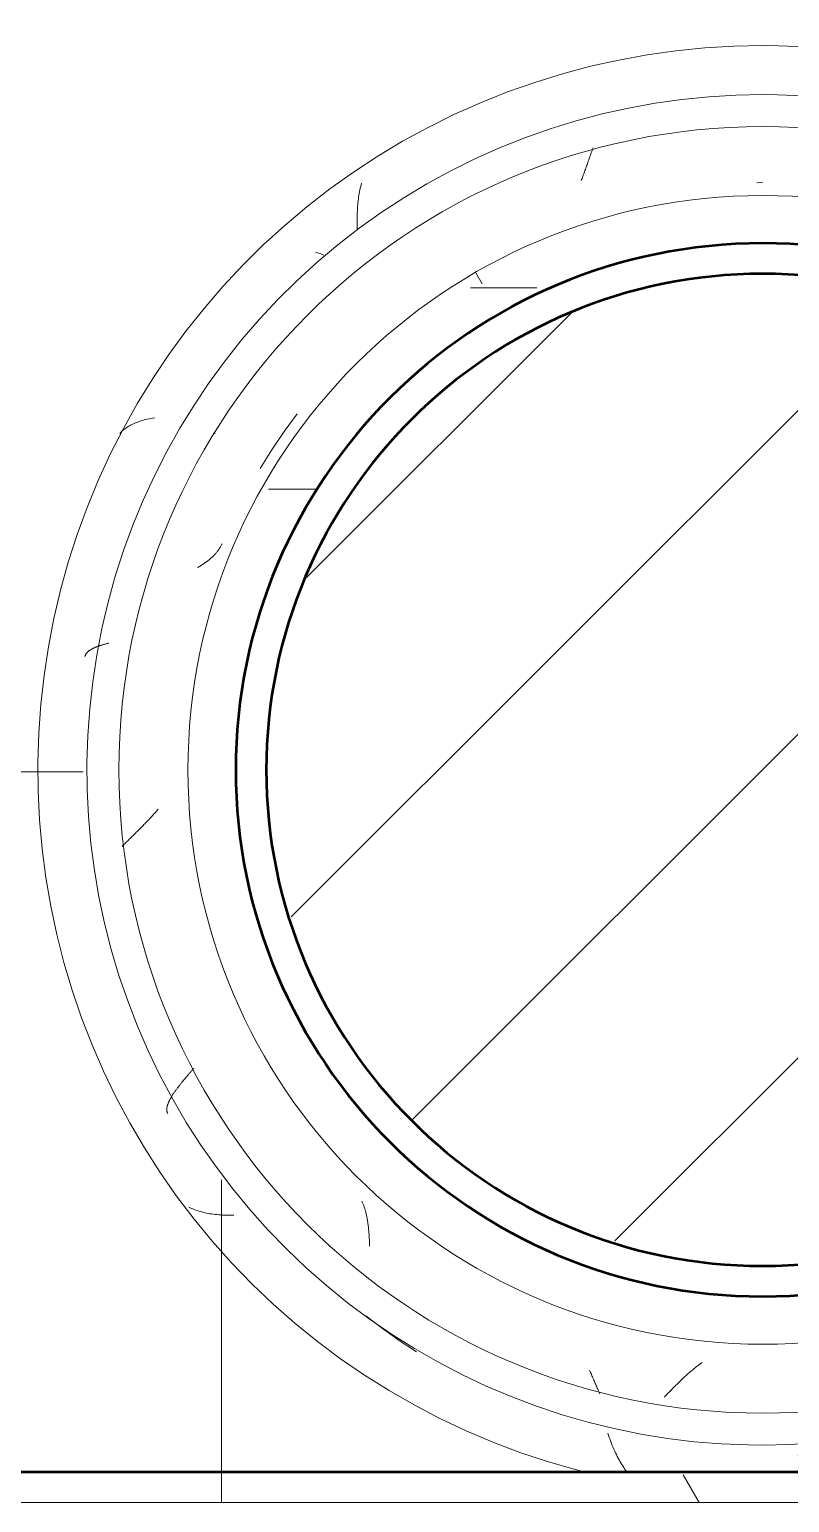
# Model space of a CAD drawing. Header units: millimetres. Extents: x -9358 to 257996, y -67499 to 9117.
# Drawn here: x 1675 to 2172, y 222 to 1187 of the extents above; entities that cross this region are included whole.
import ezdxf

# ---------------------------------------------------------------- set-up
doc = ezdxf.new("R2010")
doc.units = ezdxf.units.MM
doc.header["$LTSCALE"] = 1000
for name, color, linetype, lineweight in [('A-COL-RFC', 8, 'Continuous', 18), ('A-COL-RFC-1', 8, 'Continuous', 9), ('A-COL-RFC-2', 8, 'Continuous', 50), ('A-WAL-CLD', 8, 'Continuous', 9), ('A-WAL-CMU', 8, 'Continuous', 50), ('A-WAL-LOW-20', 8, 'Continuous', 18), ('A-WAL-PAT-1', 8, 'Continuous', 9)]:
    doc.layers.add(name, color=color, linetype=linetype, lineweight=lineweight)
pattern_1 = [(0, (0, 0), (812.8, 203.2), [33.53, -576.07, 33.53, -576.07, -3251.2]), (0, (0, 0), (812.8, 203.2), [-1219.2, 33.53, -1185.67, 33.53, -576.07, -1422.4]), (0, (0, 0), (812.8, 203.2), [-3048, 33.53, -372.87, 33.53, -982.47]), (120, (304.8, 101.6), (-582.376, 602.305), [33.53, -576.07, 33.53, -576.07, -3251.2]), (120, (304.8, 101.6), (-582.376, 602.305), [-1219.2, 33.53, -1185.67, 33.53, -576.07, -1422.4]), (120, (304.8, 101.6), (-582.376, 602.305), [-3048, 33.53, -372.87, 33.53, -982.47]), (240, (406.4, 508), (-230.424, -805.505), [33.53, -576.07, 33.53, -576.07, -3251.2]), (240, (406.4, 508), (-230.424, -805.505), [-1219.2, 33.53, -1185.67, 33.53, -576.07, -1422.4]), (240, (406.4, 508), (-230.424, -805.505), [-3048, 33.53, -372.87, 33.53, -982.47])]

# ---------------------------------------------------------------- blocks, each defined once
blk = doc.blocks.new('Concrete-Round-Column - 650-2713651-01-Ground Floor Furniture Plan')
at = {"layer": 'A-COL-RFC-1'}
h = blk.add_hatch(dxfattribs=at)
h.set_pattern_fill('FP_6', color=256, style=0, pattern_type=2)
h.set_pattern_definition([(225, (2155, 850), (106.066, -106.066), [])])
h.paths.add_polyline_path([(0, 325), (-67.52, 317.51), (-124.37, 300.26), (-180.56, 270.23), (-229.81, 229.81), (-270.23, 180.56), (-301.56, 120.09), (-318.76, 63.4), (-325, 0), (-318.76, -63.4), (-300.26, -124.37), (-270.23, -180.56), (-229.81, -229.81), (-180.56, -270.23), (-124.37, -300.26), (-63.4, -318.76), (0, -325), (63.4, -318.76), (124.37, -300.26), (180.56, -270.23), (229.81, -229.81), (270.23, -180.56), (301.15, -121.43), (319.03, -60.59), (325, 0), (318.76, 63.4), (300.26, 124.37), (270.23, 180.56), (229.81, 229.81), (180.56, 270.23), (122.68, 300.77), (63.4, 318.76), (55.37, 319.55)], flags=0)
at = {"layer": 'A-COL-RFC-2'}
for start, end in [(0, 180), (180, 0)]:
    blk.add_arc((0, 0), 325, start, end, dxfattribs=at)
blk = doc.blocks.new('Walls 13 - Walls 13-579752-01-Ground Floor Furniture Plan')
at = {"layer": 'A-WAL-PAT-1'}
h = blk.add_hatch(dxfattribs=at)
h.set_pattern_fill('FP_11', color=256, style=0, pattern_type=2)
h.set_pattern_definition([(90, (450, 700), (-900, 6e-14), [700, -700]), (90, (0, 0), (-1800, 1e-13), [700, -700]), (0, (0, 0), (0, 700), [])])
h.paths.add_polyline_path([(730, 370), (2620, 370), (2620, 1370), (730, 1370), (730, 426.45)], flags=0)
h.paths.add_polyline_path([(2119.9, 406.52), (2118.25, 406.52), (2045.76, 418.62), (1976.25, 442.48), (1911.61, 477.46), (1851.36, 525.05), (1802.62, 578.54), (1763.63, 638.2), (1734.11, 705.51), (1716.07, 776.76), (1710, 850), (1716.07, 923.24), (1735.8, 998.33), (1765.93, 1065.31), (1803.83, 1123.32), (1854.74, 1178.28), (1911.61, 1222.54), (1976.25, 1257.52), (2050.67, 1282.2), (2119.9, 1293.48), (2191.75, 1293.48), (2264.24, 1281.38), (2339.27, 1254.53), (2398.39, 1222.54), (2458.82, 1174.76), (2507.38, 1121.46), (2546.37, 1061.8), (2575.89, 994.49), (2593.93, 923.24), (2600, 850), (2593.93, 776.76), (2574.2, 701.67), (2546.37, 638.2), (2506.17, 576.68), (2456.39, 522.6), (2396.05, 476.19), (2333.75, 442.48), (2259.33, 417.8), (2190.1, 406.52), (2142.38, 406.52)], flags=0)
h.paths.add_polyline_path([(1230.1, 406.52), (1158.25, 406.52), (1085.76, 418.62), (1012.56, 444.48), (951.61, 477.46), (893.61, 522.6), (843.83, 576.68), (803.63, 638.2), (774.11, 705.51), (756.07, 776.76), (750, 850), (756.07, 923.24), (775.8, 998.33), (803.63, 1061.8), (846.67, 1126.41), (893.61, 1177.4), (956.16, 1225), (1016.25, 1257.52), (1090.67, 1282.2), (1159.9, 1293.48), (1231.75, 1293.48), (1304.24, 1281.38), (1373.75, 1257.52), (1438.39, 1222.54), (1497.59, 1176.1), (1546.17, 1123.32), (1586.37, 1061.8), (1615.89, 994.49), (1633.93, 923.24), (1640, 850), (1632.9, 772.69), (1614.2, 701.67), (1586.37, 638.2), (1546.17, 576.68), (1495.09, 521.59), (1436.05, 476.19), (1373.75, 442.48), (1299.33, 417.8), (1231.75, 406.52)], flags=0)
blk = doc.blocks.new('FP_150-01-Ground Floor Furniture Plan')
at = {"layer": 'A-WAL-PAT-1'}
for p, q in [((49836.62, 1476.16), (49836.9, 1476.95)), ((49836.9, 1476.95), (49837.18, 1477.75)), ((49837.18, 1477.75), (49837.46, 1478.54)), ((49837.46, 1478.54), (49837.74, 1479.34)), ((49837.74, 1479.34), (49838.03, 1480.14)), ((49838.03, 1480.14), (49838.31, 1480.94)), ((49838.31, 1480.94), (49838.6, 1481.74)), ((49838.6, 1481.74), (49838.88, 1482.55)), ((49833.34, 1466.93), (49833.61, 1467.67)), ((49833.61, 1467.67), (49833.88, 1468.43)), ((49833.88, 1468.43), (49834.15, 1469.18)), ((49834.15, 1469.18), (49834.43, 1469.95)), ((49834.43, 1469.95), (49834.7, 1470.71)), ((49834.7, 1470.71), (49834.97, 1471.48)), ((49834.97, 1471.48), (49835.25, 1472.25)), ((49835.25, 1472.25), (49835.52, 1473.03)), ((49835.52, 1473.03), (49835.79, 1473.81)), ((49835.79, 1473.81), (49836.07, 1474.59)), ((49836.07, 1474.59), (49836.35, 1475.37)), ((49836.35, 1475.37), (49836.62, 1476.16)), ((49831.17, 1461.12), (49831.44, 1461.82)), ((49831.44, 1461.82), (49831.71, 1462.54)), ((49831.71, 1462.54), (49831.98, 1463.26)), ((49831.98, 1463.26), (49832.25, 1463.98)), ((49832.25, 1463.98), (49832.52, 1464.71)), ((49832.52, 1464.71), (49832.79, 1465.44)), ((49832.79, 1465.44), (49833.07, 1466.18)), ((49833.07, 1466.18), (49833.34, 1466.93)), ((49950, 1459.76), (49946.1, 1459.72)), ((49645.18, 1308.17), (49636.68, 1296.61)), ((49636.68, 1296.61), (49628.62, 1284.74)), ((49628.62, 1284.74), (49621.01, 1272.57)), ((49590.85, 1215.68), (49591.2, 1216.04)), ((49591.2, 1216.04), (49591.54, 1216.42)), ((49591.54, 1216.42), (49591.87, 1216.79)), ((49591.87, 1216.79), (49592.2, 1217.17)), ((49592.2, 1217.17), (49592.51, 1217.55)), ((49592.51, 1217.55), (49592.82, 1217.93)), ((49592.82, 1217.93), (49593.11, 1218.32)), ((49593.11, 1218.32), (49593.4, 1218.71)), ((49593.4, 1218.71), (49593.68, 1219.1)), ((49593.68, 1219.1), (49593.96, 1219.5)), ((49593.96, 1219.5), (49594.22, 1219.9)), ((49594.22, 1219.9), (49594.47, 1220.3)), ((49594.47, 1220.3), (49594.72, 1220.71)), ((49594.72, 1220.71), (49594.96, 1221.12)), ((49594.96, 1221.12), (49595.19, 1221.53)), ((49595.19, 1221.53), (49595.41, 1221.94)), ((49595.41, 1221.94), (49595.62, 1222.36)), ((49595.62, 1222.36), (49595.82, 1222.79)), ((49595.82, 1222.79), (49596.02, 1223.21)), ((49580.05, 1207.54), (49580.58, 1207.86)), ((49580.58, 1207.86), (49581.12, 1208.18)), ((49581.12, 1208.18), (49581.64, 1208.49)), ((49581.64, 1208.49), (49582.16, 1208.82)), ((49582.16, 1208.82), (49582.67, 1209.14)), ((49582.67, 1209.14), (49583.17, 1209.46)), ((49583.17, 1209.46), (49583.66, 1209.79)), ((49583.66, 1209.79), (49584.15, 1210.12)), ((49584.15, 1210.12), (49584.63, 1210.45)), ((49584.63, 1210.45), (49585.1, 1210.78)), ((49585.1, 1210.78), (49585.56, 1211.12)), ((49585.56, 1211.12), (49586.02, 1211.45)), ((49586.02, 1211.45), (49586.47, 1211.79)), ((49586.47, 1211.79), (49586.91, 1212.13)), ((49586.91, 1212.13), (49587.34, 1212.47)), ((49587.34, 1212.47), (49587.76, 1212.82)), ((49587.76, 1212.82), (49588.18, 1213.17)), ((49588.18, 1213.17), (49588.58, 1213.52)), ((49588.58, 1213.52), (49588.98, 1213.87)), ((49588.98, 1213.87), (49589.37, 1214.23)), ((49589.37, 1214.23), (49589.75, 1214.59)), ((49589.75, 1214.59), (49590.13, 1214.95)), ((49590.13, 1214.95), (49590.49, 1215.31)), ((49590.49, 1215.31), (49590.85, 1215.68)), ((49547.53, 1041.85), (49548.04, 1042.39)), ((49548.04, 1042.39), (49548.55, 1042.93)), ((49548.55, 1042.93), (49549.05, 1043.46)), ((49549.05, 1043.46), (49549.55, 1044)), ((49549.55, 1044), (49550.04, 1044.53)), ((49550.04, 1044.53), (49550.53, 1045.06)), ((49550.53, 1045.06), (49551.01, 1045.59)), ((49551.01, 1045.59), (49551.48, 1046.12)), ((49551.48, 1046.12), (49551.95, 1046.64)), ((49551.95, 1046.64), (49552.42, 1047.17)), ((49552.42, 1047.17), (49552.88, 1047.69)), ((49552.88, 1047.69), (49553.33, 1048.21)), ((49553.33, 1048.21), (49553.78, 1048.73)), ((49553.78, 1048.73), (49554.22, 1049.25)), ((49538.2, 1032.4), (49538.77, 1032.97)), ((49538.77, 1032.97), (49539.35, 1033.54)), ((49539.35, 1033.54), (49539.91, 1034.11)), ((49539.91, 1034.11), (49540.48, 1034.67)), ((49540.48, 1034.67), (49541.04, 1035.24)), ((49541.04, 1035.24), (49541.61, 1035.8)), ((49541.61, 1035.8), (49542.16, 1036.36)), ((49542.16, 1036.36), (49542.72, 1036.91)), ((49542.72, 1036.91), (49543.27, 1037.47)), ((49543.27, 1037.47), (49543.81, 1038.02)), ((49543.81, 1038.02), (49544.36, 1038.58)), ((49544.36, 1038.58), (49544.9, 1039.13)), ((49544.9, 1039.13), (49545.43, 1039.67)), ((49545.43, 1039.67), (49545.96, 1040.22)), ((49545.96, 1040.22), (49546.49, 1040.76)), ((49546.49, 1040.76), (49547.01, 1041.31)), ((49547.01, 1041.31), (49547.53, 1041.85)), ((49530.56, 1024.83), (49531.16, 1025.42)), ((49531.16, 1025.42), (49531.75, 1026.02)), ((49531.75, 1026.02), (49532.34, 1026.6)), ((49532.34, 1026.6), (49532.94, 1027.19)), ((49532.94, 1027.19), (49533.53, 1027.78)), ((49533.53, 1027.78), (49534.12, 1028.36)), ((49534.12, 1028.36), (49534.71, 1028.95)), ((49534.71, 1028.95), (49535.29, 1029.53)), ((49535.29, 1029.53), (49535.88, 1030.11)), ((49535.88, 1030.11), (49536.46, 1030.68)), ((49536.46, 1030.68), (49537.04, 1031.26)), ((49537.04, 1031.26), (49537.62, 1031.83)), ((49537.62, 1031.83), (49538.2, 1032.4)), ((49687.85, 791.9), (49687.64, 792.36)), ((49688.06, 791.43), (49687.85, 791.9)), ((49688.26, 790.95), (49688.06, 791.43)), ((49688.45, 790.47), (49688.26, 790.95)), ((49688.64, 789.97), (49688.45, 790.47)), ((49688.83, 789.48), (49688.64, 789.97)), ((49689.01, 788.97), (49688.83, 789.48)), ((49689.18, 788.46), (49689.01, 788.97)), ((49689.35, 787.94), (49689.18, 788.46)), ((49689.51, 787.42), (49689.35, 787.94)), ((49689.67, 786.89), (49689.51, 787.42)), ((49689.83, 786.35), (49689.67, 786.89)), ((49689.97, 785.81), (49689.83, 786.35)), ((49690.12, 785.25), (49689.97, 785.81)), ((49690.26, 784.7), (49690.12, 785.25)), ((49690.39, 784.13), (49690.26, 784.7)), ((49690.52, 783.56), (49690.39, 784.13)), ((49690.65, 782.98), (49690.52, 783.56)), ((49690.77, 782.4), (49690.65, 782.98)), ((49690.88, 781.81), (49690.77, 782.4)), ((49690.99, 781.22), (49690.88, 781.81)), ((49691.1, 780.61), (49690.99, 781.22)), ((49691.2, 780), (49691.1, 780.61)), ((49691.3, 779.39), (49691.2, 780)), ((49691.4, 778.77), (49691.3, 779.39)), ((49691.49, 778.14), (49691.4, 778.77)), ((49691.57, 777.51), (49691.49, 778.14)), ((49691.66, 776.87), (49691.57, 777.51)), ((49691.74, 776.23), (49691.66, 776.87)), ((49691.81, 775.57), (49691.74, 776.23)), ((49691.88, 774.92), (49691.81, 775.57)), ((49691.95, 774.26), (49691.88, 774.92)), ((49692.02, 773.59), (49691.95, 774.26)), ((49692.08, 772.91), (49692.02, 773.59)), ((49692.14, 772.24), (49692.08, 772.91)), ((49692.2, 771.55), (49692.14, 772.24)), ((49692.25, 770.86), (49692.2, 771.55)), ((49692.3, 770.17), (49692.25, 770.86)), ((49692.35, 769.47), (49692.3, 770.17)), ((49692.39, 768.76), (49692.35, 769.47)), ((49692.43, 768.05), (49692.39, 768.76)), ((49692.47, 767.33), (49692.43, 768.05)), ((49692.51, 766.61), (49692.47, 767.33)), ((49692.54, 765.89), (49692.51, 766.61)), ((49692.57, 765.16), (49692.54, 765.89)), ((49692.6, 764.42), (49692.57, 765.16)), ((49692.63, 763.68), (49692.6, 764.42)), ((49692.66, 762.94), (49692.63, 763.68)), ((49908.24, 685.24), (49907.73, 684.87)), ((49908.75, 685.61), (49908.24, 685.24)), ((49909.26, 685.97), (49908.75, 685.61)), ((49909.76, 686.31), (49909.26, 685.97)), ((49910.26, 686.65), (49909.76, 686.31)), ((49836.95, 680.96), (49836.64, 681.67)), ((49837.26, 680.25), (49836.95, 680.96)), ((49837.57, 679.54), (49837.26, 680.25)), ((49837.88, 678.83), (49837.57, 679.54)), ((49838.19, 678.11), (49837.88, 678.83)), ((49838.51, 677.39), (49838.19, 678.11)), ((49838.82, 676.66), (49838.51, 677.39)), ((49839.13, 675.93), (49838.82, 676.66)), ((49839.45, 675.2), (49839.13, 675.93)), ((49897.09, 675.69), (49896.54, 675.15)), ((49897.65, 676.21), (49897.09, 675.69)), ((49898.2, 676.73), (49897.65, 676.21)), ((49898.74, 677.25), (49898.2, 676.73)), ((49899.29, 677.75), (49898.74, 677.25)), ((49899.83, 678.25), (49899.29, 677.75)), ((49900.38, 678.75), (49899.83, 678.25)), ((49900.92, 679.24), (49900.38, 678.75)), ((49901.45, 679.72), (49900.92, 679.24)), ((49901.99, 680.19), (49901.45, 679.72)), ((49902.52, 680.65), (49901.99, 680.19)), ((49903.05, 681.11), (49902.52, 680.65)), ((49903.58, 681.56), (49903.05, 681.11)), ((49904.11, 682), (49903.58, 681.56)), ((49904.63, 682.44), (49904.11, 682)), ((49905.15, 682.86), (49904.63, 682.44)), ((49905.67, 683.28), (49905.15, 682.86)), ((49906.19, 683.69), (49905.67, 683.28)), ((49906.71, 684.09), (49906.19, 683.69)), ((49907.22, 684.49), (49906.71, 684.09)), ((49907.73, 684.87), (49907.22, 684.49)), ((49839.76, 674.47), (49839.45, 675.2)), ((49840.08, 673.73), (49839.76, 674.47)), ((49840.39, 673), (49840.08, 673.73)), ((49840.71, 672.26), (49840.39, 673)), ((49841.03, 671.51), (49840.71, 672.26)), ((49841.35, 670.77), (49841.03, 671.51)), ((49841.67, 670.02), (49841.35, 670.77)), ((49841.99, 669.28), (49841.67, 670.02)), ((49842.32, 668.53), (49841.99, 669.28)), ((49842.64, 667.78), (49842.32, 668.53)), ((49842.97, 667.03), (49842.64, 667.78)), ((49843.3, 666.27), (49842.97, 667.03)), ((49887.36, 665.96), (49886.77, 665.35)), ((49887.95, 666.56), (49887.36, 665.96)), ((49888.54, 667.16), (49887.95, 666.56)), ((49889.12, 667.76), (49888.54, 667.16)), ((49889.71, 668.36), (49889.12, 667.76)), ((49890.29, 668.95), (49889.71, 668.36)), ((49890.87, 669.53), (49890.29, 668.95)), ((49891.44, 670.12), (49890.87, 669.53)), ((49892.02, 670.7), (49891.44, 670.12)), ((49892.59, 671.27), (49892.02, 670.7)), ((49893.16, 671.84), (49892.59, 671.27)), ((49893.73, 672.41), (49893.16, 671.84)), ((49894.3, 672.97), (49893.73, 672.41)), ((49894.86, 673.52), (49894.3, 672.97)), ((49895.42, 674.07), (49894.86, 673.52)), ((49895.98, 674.61), (49895.42, 674.07)), ((49896.54, 675.15), (49895.98, 674.61)), ((49886.17, 664.74), (49885.57, 664.12)), ((49886.77, 665.35), (49886.17, 664.74))]:
    blk.add_line(p, q, dxfattribs=at)
blk = doc.blocks.new('FP_151-01-Ground Floor Furniture Plan')
at = {"layer": 'A-WAL-LOW-20', "flags": 128}
blk.add_lwpolyline([(50066.36, 615), (50081.14, 618.93), (50099.28, 624.54), (50117.17, 630.87), (50134.8, 637.91), (50152.13, 645.65), (50169.14, 654.08), (50185.79, 663.18), (50202.07, 672.94), (50217.95, 683.34), (50233.4, 694.37), (50248.39, 706), (50262.91, 718.23), (50276.93, 731.03), (50290.42, 744.38), (50303.37, 758.26), (50315.75, 772.64), (50327.55, 787.51), (50338.75, 802.84), (50349.32, 818.6), (50359.25, 834.77), (50368.53, 851.33), (50377.14, 868.25), (50385.07, 885.49), (50392.3, 903.04), (50398.82, 920.87), (50404.62, 938.94), (50409.7, 957.23), (50414.04, 975.71), (50417.64, 994.34), (50420.49, 1013.11), (50422.59, 1031.97), (50423.94, 1050.91), (50424.52, 1069.88), (50424.34, 1088.86), (50423.41, 1107.81), (50421.72, 1126.72), (50419.27, 1145.54), (50416.08, 1164.25), (50412.14, 1182.82), (50407.46, 1201.21), (50402.04, 1219.4), (50395.91, 1237.37), (50389.06, 1255.07), (50381.5, 1272.48), (50373.26, 1289.58), (50364.34, 1306.33), (50354.76, 1322.72), (50344.53, 1338.71), (50333.67, 1354.27), (50322.19, 1369.39), (50310.12, 1384.04), (50297.48, 1398.19), (50284.28, 1411.83), (50270.54, 1424.93), (50256.29, 1437.47), (50241.55, 1449.43), (50226.34, 1460.78), (50210.69, 1471.53), (50194.63, 1481.63), (50178.17, 1491.09), (50161.35, 1499.88), (50144.19, 1508), (50126.72, 1515.41), (50108.97, 1522.13), (50090.96, 1528.13), (50072.73, 1533.4), (50054.3, 1537.94), (50035.7, 1541.74), (50016.97, 1544.8), (49998.13, 1547.1), (49979.21, 1548.65), (49960.25, 1549.44), (49950, 1549.55)], dxfattribs=at)
at = {"layer": 'A-WAL-PAT-1'}
for p, q in [((50163.79, 1499.95), (50164.49, 1499.54)), ((50164.49, 1499.54), (50165.18, 1499.09)), ((50165.18, 1499.09), (50165.86, 1498.62)), ((50165.86, 1498.62), (50166.51, 1498.12)), ((50166.51, 1498.12), (50167.15, 1497.58)), ((50167.15, 1497.58), (50167.78, 1497.01)), ((50167.78, 1497.01), (50168.39, 1496.42)), ((50168.39, 1496.42), (50168.98, 1495.79)), ((50168.98, 1495.79), (50169.55, 1495.13)), ((50169.55, 1495.13), (50170.11, 1494.45)), ((50170.11, 1494.45), (50170.65, 1493.73)), ((50170.65, 1493.73), (50171.17, 1492.98)), ((50171.17, 1492.98), (50171.67, 1492.21)), ((50171.67, 1492.21), (50172.16, 1491.4)), ((50172.16, 1491.4), (50172.63, 1490.57)), ((50172.63, 1490.57), (50173.09, 1489.71)), ((50173.09, 1489.71), (50173.53, 1488.82)), ((50173.53, 1488.82), (50173.94, 1487.91)), ((50173.94, 1487.91), (50174.35, 1486.96)), ((50174.35, 1486.96), (50174.73, 1485.99)), ((50174.73, 1485.99), (50175.1, 1484.99)), ((50175.1, 1484.99), (50175.45, 1483.97)), ((50175.45, 1483.97), (50175.78, 1482.92)), ((50236.45, 1452.86), (50224.82, 1461.54)), ((50247.8, 1443.83), (50236.45, 1452.86)), ((50258.87, 1434.45), (50247.8, 1443.83)), ((50329.51, 1301.32), (50330.9, 1301.23)), ((50330.9, 1301.23), (50332.28, 1301.12)), ((50332.28, 1301.12), (50333.65, 1301.01)), ((50333.65, 1301.01), (50335, 1300.88)), ((50335, 1300.88), (50336.34, 1300.74)), ((50336.34, 1300.74), (50337.67, 1300.59)), ((50337.67, 1300.59), (50338.99, 1300.43)), ((50338.99, 1300.43), (50340.29, 1300.25)), ((50340.29, 1300.25), (50341.58, 1300.07)), ((50341.58, 1300.07), (50342.85, 1299.87)), ((50390.15, 1243.6), (50384.97, 1257.07)), ((50394.92, 1230), (50390.15, 1243.6)), ((50399.26, 1216.25), (50394.92, 1230)), ((50398.11, 1158.83), (50399.18, 1158.19)), ((50399.18, 1158.19), (50400.24, 1157.54)), ((50400.24, 1157.54), (50401.28, 1156.88)), ((50401.28, 1156.88), (50402.29, 1156.22)), ((50402.29, 1156.22), (50403.29, 1155.55)), ((50403.29, 1155.55), (50404.26, 1154.88)), ((50404.26, 1154.88), (50405.21, 1154.19)), ((50405.21, 1154.19), (50406.14, 1153.5)), ((50406.14, 1153.5), (50407.05, 1152.8)), ((50407.05, 1152.8), (50407.93, 1152.1)), ((50407.93, 1152.1), (50408.8, 1151.39)), ((50408.8, 1151.39), (50409.63, 1150.67)), ((50409.63, 1150.67), (50410.45, 1149.95)), ((50410.45, 1149.95), (50411.24, 1149.22)), ((50411.24, 1149.22), (50412, 1148.48)), ((50412, 1148.48), (50412.75, 1147.74)), ((50412.75, 1147.74), (50413.46, 1146.99)), ((50413.46, 1146.99), (50414.15, 1146.24)), ((50414.15, 1146.24), (50414.82, 1145.48)), ((50414.82, 1145.48), (50415.46, 1144.71)), ((50415.46, 1144.71), (50416.08, 1143.94)), ((50416.08, 1143.94), (50416.67, 1143.17)), ((50416.67, 1143.17), (50417.23, 1142.38)), ((50417.23, 1142.38), (50417.77, 1141.59)), ((50417.77, 1141.59), (50418.28, 1140.8)), ((50418.28, 1140.8), (50418.77, 1140)), ((50418.77, 1140), (50419.23, 1139.2)), ((50348.06, 883.04), (50348.75, 881.82)), ((50348.75, 881.82), (50349.43, 880.61)), ((50349.43, 880.61), (50350.09, 879.4)), ((50350.09, 879.4), (50350.73, 878.19)), ((50350.73, 878.19), (50351.36, 876.99)), ((50351.36, 876.99), (50351.97, 875.79)), ((50351.97, 875.79), (50352.56, 874.59)), ((50352.56, 874.59), (50353.13, 873.4)), ((50353.13, 873.4), (50353.69, 872.22)), ((50353.69, 872.22), (50354.23, 871.04)), ((50354.23, 871.04), (50354.74, 869.87)), ((50354.74, 869.87), (50355.24, 868.7)), ((50355.24, 868.7), (50355.72, 867.53)), ((50364.46, 865.16), (50370.96, 877.81)), ((50355.72, 867.53), (50356.18, 866.38)), ((50356.18, 866.38), (50356.62, 865.23)), ((50356.62, 865.23), (50357.04, 864.08)), ((50357.04, 864.08), (50357.44, 862.95)), ((50357.44, 862.95), (50357.82, 861.82)), ((50357.58, 852.72), (50364.46, 865.16)), ((50357.82, 861.82), (50358.18, 860.7)), ((50350.32, 840.51), (50357.58, 852.72)), ((50266.63, 734.28), (50266.49, 733.18)), ((50266.75, 735.39), (50266.63, 734.28)), ((50266.85, 736.51), (50266.75, 735.39)), ((50264.43, 724.1), (50264.1, 723.18)), ((50264.73, 725.04), (50264.43, 724.1)), ((50265.02, 726), (50264.73, 725.04)), ((50265.28, 726.97), (50265.02, 726)), ((50265.53, 727.96), (50265.28, 726.97)), ((50265.76, 728.97), (50265.53, 727.96)), ((50265.97, 730), (50265.76, 728.97)), ((50266.16, 731.05), (50265.97, 730)), ((50266.34, 732.11), (50266.16, 731.05)), ((50266.49, 733.18), (50266.34, 732.11)), ((50259.3, 714.33), (50258.75, 713.65)), ((50259.83, 715.04), (50259.3, 714.33)), ((50260.34, 715.76), (50259.83, 715.04)), ((50260.83, 716.51), (50260.34, 715.76)), ((50261.31, 717.27), (50260.83, 716.51)), ((50261.76, 718.06), (50261.31, 717.27)), ((50262.2, 718.86), (50261.76, 718.06)), ((50262.62, 719.69), (50262.2, 718.86)), ((50263.02, 720.53), (50262.62, 719.69)), ((50263.4, 721.4), (50263.02, 720.53)), ((50263.76, 722.28), (50263.4, 721.4)), ((50264.1, 723.18), (50263.76, 722.28)), ((50258.18, 712.99), (50257.59, 712.34)), ((50258.75, 713.65), (50258.18, 712.99)), ((50121.29, 665.87), (50120.09, 666.79)), ((50122.49, 664.98), (50121.29, 665.87)), ((50123.69, 664.1), (50122.49, 664.98)), ((50124.88, 663.25), (50123.69, 664.1)), ((50126.07, 662.42), (50124.88, 663.25)), ((50127.25, 661.61), (50126.07, 662.42)), ((50128.43, 660.82), (50127.25, 661.61)), ((50129.6, 660.06), (50128.43, 660.82)), ((50130.77, 659.32), (50129.6, 660.06)), ((50131.93, 658.61), (50130.77, 659.32)), ((50133.08, 657.92), (50131.93, 658.61)), ((50134.23, 657.25), (50133.08, 657.92)), ((50135.37, 656.61), (50134.23, 657.25)), ((50136.5, 656), (50135.37, 656.61)), ((50137.63, 655.41), (50136.5, 656)), ((50138.74, 654.85), (50137.63, 655.41)), ((50139.85, 654.31), (50138.74, 654.85)), ((50140.95, 653.8), (50139.85, 654.31)), ((50142.04, 653.32), (50140.95, 653.8)), ((50143.11, 652.87), (50142.04, 653.32)), ((50144.18, 652.45), (50143.11, 652.87)), ((50145.24, 652.05), (50144.18, 652.45)), ((50146.29, 651.69), (50145.24, 652.05)), ((50147.33, 651.35), (50146.29, 651.69))]:
    blk.add_line(p, q, dxfattribs=at)
blk = doc.blocks.new('FP_152-01-Ground Floor Furniture Plan')
at = {"layer": 'A-WAL-LOW-20', "flags": 128}
blk.add_lwpolyline([(49950, 1549.55), (49931.02, 1549.17), (49912.08, 1548.03), (49893.19, 1546.13), (49874.4, 1543.49), (49855.72, 1540.09), (49837.2, 1535.95), (49818.86, 1531.07), (49800.72, 1525.46), (49782.83, 1519.13), (49765.2, 1512.09), (49747.87, 1504.35), (49730.86, 1495.92), (49714.21, 1486.82), (49697.93, 1477.06), (49682.05, 1466.66), (49666.6, 1455.63), (49651.61, 1444), (49637.09, 1431.77), (49623.07, 1418.97), (49609.58, 1405.62), (49596.63, 1391.74), (49584.25, 1377.36), (49572.45, 1362.49), (49561.25, 1347.16), (49550.68, 1331.4), (49540.75, 1315.23), (49531.47, 1298.67), (49522.86, 1281.75), (49514.93, 1264.51), (49507.7, 1246.96), (49501.18, 1229.13), (49495.38, 1211.06), (49490.3, 1192.77), (49485.96, 1174.29), (49482.36, 1155.66), (49479.51, 1136.89), (49477.41, 1118.03), (49476.06, 1099.09), (49475.48, 1080.12), (49475.65, 1061.14), (49476.59, 1042.19), (49478.28, 1023.28), (49480.72, 1004.46), (49483.92, 985.75), (49487.86, 967.18), (49492.54, 948.79), (49497.96, 930.6), (49504.09, 912.63), (49510.94, 894.93), (49518.49, 877.52), (49526.74, 860.42), (49535.66, 843.67), (49545.24, 827.28), (49555.47, 811.29), (49566.33, 795.73), (49577.8, 780.61), (49589.87, 765.96), (49602.52, 751.81), (49615.72, 738.17), (49629.46, 725.07), (49643.71, 712.53), (49658.45, 700.57), (49673.66, 689.22), (49689.3, 678.47), (49705.37, 668.37), (49721.83, 658.91), (49738.65, 650.12), (49755.81, 642), (49773.28, 634.59), (49791.03, 627.87), (49809.04, 621.87), (49827.27, 616.6), (49833.75, 615)], dxfattribs=at)
at = {"layer": 'A-WAL-PAT-1'}
for p, q in [((49686.79, 1457.19), (49687.06, 1458.28)), ((49687.06, 1458.28), (49687.35, 1459.35)), ((49685.02, 1446.62), (49685.16, 1447.86)), ((49685.16, 1447.86), (49685.31, 1449.09)), ((49685.31, 1449.09), (49685.47, 1450.29)), ((49685.47, 1450.29), (49685.66, 1451.48)), ((49685.66, 1451.48), (49685.85, 1452.66)), ((49685.85, 1452.66), (49686.06, 1453.82)), ((49686.06, 1453.82), (49686.29, 1454.96)), ((49686.29, 1454.96), (49686.53, 1456.08)), ((49686.53, 1456.08), (49686.79, 1457.19)), ((49684.49, 1437.55), (49684.52, 1438.89)), ((49684.52, 1438.89), (49684.57, 1440.21)), ((49684.57, 1440.21), (49684.63, 1441.52)), ((49684.63, 1441.52), (49684.71, 1442.82)), ((49684.71, 1442.82), (49684.8, 1444.1)), ((49684.8, 1444.1), (49684.9, 1445.37)), ((49684.9, 1445.37), (49685.02, 1446.62)), ((49684.46, 1434.84), (49684.47, 1436.2)), ((49684.47, 1433.47), (49684.46, 1434.84)), ((49684.47, 1436.2), (49684.49, 1437.55)), ((49684.49, 1432.08), (49684.47, 1433.47)), ((49684.53, 1430.69), (49684.49, 1432.08)), ((49684.58, 1429.28), (49684.53, 1430.69)), ((49657.18, 1414.16), (49658.56, 1413.73)), ((49658.56, 1413.73), (49659.96, 1413.27)), ((49659.96, 1413.27), (49661.36, 1412.8)), ((49661.36, 1412.8), (49662.78, 1412.31)), ((49539.86, 1302.54), (49540.84, 1302.92)), ((49540.84, 1302.92), (49541.84, 1303.28)), ((49541.84, 1303.28), (49542.87, 1303.62)), ((49542.87, 1303.62), (49543.93, 1303.94)), ((49543.93, 1303.94), (49545.01, 1304.25)), ((49545.01, 1304.25), (49546.11, 1304.54)), ((49546.11, 1304.54), (49547.24, 1304.81)), ((49547.24, 1304.81), (49548.4, 1305.07)), ((49548.4, 1305.07), (49549.57, 1305.3)), ((49549.57, 1305.3), (49550.78, 1305.52)), ((49550.78, 1305.52), (49552, 1305.73)), ((49529.15, 1295.46), (49529.73, 1296.07)), ((49529.73, 1296.07), (49530.33, 1296.67)), ((49530.33, 1296.67), (49530.97, 1297.26)), ((49530.97, 1297.26), (49531.63, 1297.83)), ((49531.63, 1297.83), (49532.32, 1298.38)), ((49532.32, 1298.38), (49533.05, 1298.91)), ((49533.05, 1298.91), (49533.8, 1299.42)), ((49533.8, 1299.42), (49534.58, 1299.92)), ((49534.58, 1299.92), (49535.39, 1300.4)), ((49535.39, 1300.4), (49536.23, 1300.87)), ((49536.23, 1300.87), (49537.1, 1301.31)), ((49537.1, 1301.31), (49537.99, 1301.74)), ((49537.99, 1301.74), (49538.91, 1302.15)), ((49538.91, 1302.15), (49539.86, 1302.54)), ((49575.2, 788.14), (49574.34, 788.56)), ((49576.08, 787.74), (49575.2, 788.14)), ((49576.98, 787.35), (49576.08, 787.74)), ((49577.89, 786.98), (49576.98, 787.35)), ((49578.83, 786.63), (49577.89, 786.98)), ((49579.79, 786.29), (49578.83, 786.63)), ((49580.76, 785.98), (49579.79, 786.29)), ((49581.76, 785.68), (49580.76, 785.98)), ((49582.77, 785.39), (49581.76, 785.68)), ((49583.8, 785.13), (49582.77, 785.39)), ((49584.85, 784.88), (49583.8, 785.13)), ((49585.92, 784.65), (49584.85, 784.88)), ((49587, 784.44), (49585.92, 784.65)), ((49588.11, 784.24), (49587, 784.44)), ((49589.22, 784.06), (49588.11, 784.24)), ((49590.36, 783.9), (49589.22, 784.06)), ((49591.51, 783.75), (49590.36, 783.9)), ((49592.68, 783.62), (49591.51, 783.75)), ((49593.86, 783.51), (49592.68, 783.62)), ((49595.06, 783.42), (49593.86, 783.51)), ((49596.27, 783.34), (49595.06, 783.42)), ((49597.5, 783.27), (49596.27, 783.34)), ((49598.74, 783.23), (49597.5, 783.27)), ((49600, 783.2), (49598.74, 783.23)), ((49601.27, 783.18), (49600, 783.2)), ((49602.55, 783.18), (49601.27, 783.18)), ((49603.85, 783.2), (49602.55, 783.18)), ((49690.23, 717.26), (49701.03, 709.09)), ((49701.03, 709.09), (49712.08, 701.24)), ((49712.08, 701.24), (49723.39, 693.73)), ((49849.06, 639.05), (49848.6, 640.44)), ((49849.54, 637.68), (49849.06, 639.05)), ((49850.02, 636.33), (49849.54, 637.68)), ((49850.51, 635.01), (49850.02, 636.33)), ((49851.01, 633.7), (49850.51, 635.01)), ((49851.52, 632.42), (49851.01, 633.7)), ((49852.03, 631.16), (49851.52, 632.42)), ((49852.56, 629.93), (49852.03, 631.16)), ((49853.1, 628.72), (49852.56, 629.93)), ((49853.64, 627.53), (49853.1, 628.72)), ((49854.2, 626.37), (49853.64, 627.53)), ((49854.76, 625.24), (49854.2, 626.37)), ((49855.33, 624.13), (49854.76, 625.24)), ((49855.91, 623.05), (49855.33, 624.13)), ((49856.5, 622), (49855.91, 623.05)), ((49857.1, 620.97), (49856.5, 622)), ((49857.71, 619.97), (49857.1, 620.97)), ((49858.33, 619), (49857.71, 619.97)), ((49858.95, 618.06), (49858.33, 619)), ((49859.59, 617.15), (49858.95, 618.06)), ((49860.23, 616.27), (49859.59, 617.15)), ((49860.88, 615.42), (49860.23, 616.27)), ((49861.54, 614.6), (49860.88, 615.42))]:
    blk.add_line(p, q, dxfattribs=at)
blk = doc.blocks.new('FP_154-01-Ground Floor Furniture Plan')
at = {"layer": 'A-WAL-LOW-20', "flags": 128}
blk.add_lwpolyline([(49950, 632.6), (49967.69, 632.95), (49985.35, 634.02), (50002.96, 635.78), (50020.48, 638.25), (50037.89, 641.42), (50055.16, 645.28), (50072.26, 649.83), (50089.16, 655.06), (50105.85, 660.96), (50122.28, 667.52), (50138.44, 674.74), (50154.29, 682.59), (50169.82, 691.08), (50185, 700.17), (50199.8, 709.87), (50214.2, 720.15), (50228.18, 731), (50241.71, 742.4), (50254.78, 754.33), (50267.36, 766.78), (50279.43, 779.71), (50290.97, 793.12), (50301.97, 806.99), (50312.41, 821.27), (50322.27, 835.97), (50331.53, 851.05), (50340.18, 866.48), (50348.2, 882.25), (50355.59, 898.33), (50362.33, 914.69), (50368.41, 931.31), (50373.83, 948.16), (50378.56, 965.21), (50382.61, 982.43), (50385.96, 999.81), (50388.62, 1017.3), (50390.58, 1034.89), (50391.83, 1052.54), (50392.37, 1070.22), (50392.21, 1087.92), (50391.34, 1105.59), (50389.76, 1123.22), (50387.48, 1140.76), (50384.5, 1158.21), (50380.83, 1175.51), (50376.47, 1192.66), (50371.42, 1209.62), (50365.7, 1226.37), (50359.31, 1242.87), (50352.27, 1259.1), (50344.59, 1275.04), (50336.27, 1290.66), (50327.34, 1305.94), (50317.8, 1320.84), (50307.68, 1335.35), (50296.98, 1349.45), (50285.73, 1363.1), (50273.94, 1376.3), (50261.63, 1389.01), (50248.82, 1401.22), (50235.54, 1412.91), (50221.8, 1424.06), (50207.62, 1434.65), (50193.03, 1444.66), (50178.06, 1454.09), (50162.72, 1462.9), (50147.03, 1471.1), (50131.04, 1478.66), (50114.75, 1485.58), (50098.2, 1491.84), (50081.41, 1497.43), (50064.41, 1502.35), (50047.23, 1506.58), (50029.9, 1510.13), (50012.43, 1512.97), (49994.87, 1515.12), (49977.23, 1516.56), (49959.55, 1517.3), (49950, 1517.4)], dxfattribs=at)
at = {"layer": 'A-WAL-PAT-1'}
for p, q in [((50337.32, 1264.63), (50336.99, 1264.26)), ((50337.64, 1264.99), (50337.32, 1264.63)), ((50337.96, 1265.36), (50337.64, 1264.99)), ((50338.28, 1265.73), (50337.96, 1265.36)), ((50338.59, 1266.09), (50338.28, 1265.73)), ((50338.9, 1266.46), (50338.59, 1266.09)), ((50339.21, 1266.82), (50338.9, 1266.46)), ((50339.51, 1267.18), (50339.21, 1266.82)), ((50339.82, 1267.54), (50339.51, 1267.18)), ((50340.11, 1267.9), (50339.82, 1267.54)), ((50340.41, 1268.26), (50340.11, 1267.9)), ((50340.7, 1268.62), (50340.41, 1268.26)), ((50340.99, 1268.97), (50340.7, 1268.62)), ((50341.27, 1269.33), (50340.99, 1268.97)), ((50341.55, 1269.68), (50341.27, 1269.33)), ((50341.82, 1270.03), (50341.55, 1269.68)), ((50342.1, 1270.38), (50341.82, 1270.03)), ((50342.36, 1270.72), (50342.1, 1270.38)), ((50342.62, 1271.07), (50342.36, 1270.72)), ((50342.88, 1271.41), (50342.62, 1271.07)), ((50329.84, 1256.46), (50329.5, 1256.09)), ((50330.19, 1256.83), (50329.84, 1256.46)), ((50330.53, 1257.2), (50330.19, 1256.83)), ((50330.88, 1257.57), (50330.53, 1257.2)), ((50331.23, 1257.94), (50330.88, 1257.57)), ((50331.57, 1258.31), (50331.23, 1257.94)), ((50331.92, 1258.68), (50331.57, 1258.31)), ((50332.26, 1259.05), (50331.92, 1258.68)), ((50332.61, 1259.43), (50332.26, 1259.05)), ((50332.95, 1259.8), (50332.61, 1259.43)), ((50333.3, 1260.17), (50332.95, 1259.8)), ((50333.64, 1260.54), (50333.3, 1260.17)), ((50333.98, 1260.91), (50333.64, 1260.54)), ((50334.32, 1261.29), (50333.98, 1260.91)), ((50334.66, 1261.66), (50334.32, 1261.29)), ((50335, 1262.03), (50334.66, 1261.66)), ((50335.34, 1262.4), (50335, 1262.03)), ((50335.67, 1262.78), (50335.34, 1262.4)), ((50336, 1263.15), (50335.67, 1262.78)), ((50336.34, 1263.52), (50336, 1263.15)), ((50336.66, 1263.89), (50336.34, 1263.52)), ((50336.99, 1264.26), (50336.66, 1263.89)), ((50368.95, 974.76), (50368.47, 974.68)), ((50369.44, 974.84), (50368.95, 974.76)), ((50369.92, 974.91), (50369.44, 974.84)), ((50370.4, 974.99), (50369.92, 974.91)), ((50370.88, 975.07), (50370.4, 974.99)), ((50371.35, 975.16), (50370.88, 975.07)), ((50371.82, 975.24), (50371.35, 975.16)), ((50372.29, 975.32), (50371.82, 975.24)), ((50372.76, 975.41), (50372.29, 975.32)), ((50373.22, 975.49), (50372.76, 975.41)), ((50373.68, 975.58), (50373.22, 975.49)), ((50374.13, 975.67), (50373.68, 975.58)), ((50374.58, 975.76), (50374.13, 975.67)), ((50375.03, 975.85), (50374.58, 975.76)), ((50375.47, 975.94), (50375.03, 975.85)), ((50375.91, 976.04), (50375.47, 975.94)), ((50376.35, 976.13), (50375.91, 976.04)), ((50376.78, 976.23), (50376.35, 976.13)), ((50377.2, 976.33), (50376.78, 976.23)), ((50377.63, 976.43), (50377.2, 976.33)), ((50378.04, 976.53), (50377.63, 976.43)), ((50378.45, 976.63), (50378.04, 976.53)), ((50378.86, 976.73), (50378.45, 976.63)), ((50379.26, 976.84), (50378.86, 976.73)), ((50379.66, 976.95), (50379.26, 976.84)), ((50380.05, 977.06), (50379.66, 976.95)), ((50380.43, 977.17), (50380.05, 977.06)), ((50380.81, 977.28), (50380.43, 977.17)), ((50381.19, 977.39), (50380.81, 977.28)), ((50381.55, 977.5), (50381.19, 977.39)), ((50381.92, 977.62), (50381.55, 977.5)), ((50382.27, 977.74), (50381.92, 977.62)), ((50382.62, 977.86), (50382.27, 977.74)), ((50382.96, 977.98), (50382.62, 977.86)), ((50383.3, 978.1), (50382.96, 977.98)), ((50383.63, 978.23), (50383.3, 978.1)), ((50383.96, 978.36), (50383.63, 978.23)), ((50384.27, 978.48), (50383.96, 978.36)), ((50384.58, 978.61), (50384.27, 978.48)), ((50384.89, 978.75), (50384.58, 978.61)), ((50385.19, 978.88), (50384.89, 978.75)), ((50385.48, 979.01), (50385.19, 978.88)), ((50385.76, 979.15), (50385.48, 979.01)), ((50386.03, 979.29), (50385.76, 979.15)), ((50386.3, 979.43), (50386.03, 979.29)), ((50386.56, 979.57), (50386.3, 979.43)), ((50386.82, 979.72), (50386.56, 979.57)), ((50387.06, 979.86), (50386.82, 979.72)), ((50387.3, 980.01), (50387.06, 979.86)), ((50387.53, 980.16), (50387.3, 980.01)), ((50387.76, 980.31), (50387.53, 980.16)), ((50387.97, 980.47), (50387.76, 980.31)), ((50388.18, 980.62), (50387.97, 980.47)), ((50388.38, 980.78), (50388.18, 980.62)), ((50388.57, 980.94), (50388.38, 980.78)), ((50388.76, 981.1), (50388.57, 980.94)), ((50388.93, 981.26), (50388.76, 981.1)), ((50389.1, 981.43), (50388.93, 981.26)), ((50389.26, 981.59), (50389.1, 981.43)), ((50389.41, 981.76), (50389.26, 981.59)), ((50389.56, 981.93), (50389.41, 981.76)), ((50389.69, 982.1), (50389.56, 981.93)), ((50389.82, 982.28), (50389.69, 982.1)), ((50389.94, 982.45), (50389.82, 982.28)), ((50390.05, 982.63), (50389.94, 982.45)), ((50390.15, 982.81), (50390.05, 982.63)), ((50390.25, 982.99), (50390.15, 982.81)), ((50390.33, 983.17), (50390.25, 982.99)), ((50390.41, 983.36), (50390.33, 983.17)), ((50390.48, 983.54), (50390.41, 983.36)), ((50390.54, 983.73), (50390.48, 983.54)), ((50359.49, 973.42), (50358.99, 973.36)), ((50359.99, 973.49), (50359.49, 973.42)), ((50360.49, 973.55), (50359.99, 973.49)), ((50361, 973.62), (50360.49, 973.55)), ((50361.5, 973.69), (50361, 973.62)), ((50362, 973.75), (50361.5, 973.69)), ((50362.5, 973.82), (50362, 973.75)), ((50363.01, 973.89), (50362.5, 973.82)), ((50363.51, 973.96), (50363.01, 973.89)), ((50364.01, 974.03), (50363.51, 973.96)), ((50364.51, 974.1), (50364.01, 974.03)), ((50365.01, 974.17), (50364.51, 974.1)), ((50365.51, 974.24), (50365.01, 974.17)), ((50366, 974.31), (50365.51, 974.24)), ((50366.5, 974.38), (50366, 974.31)), ((50366.99, 974.46), (50366.5, 974.38)), ((50367.49, 974.53), (50366.99, 974.46)), ((50367.98, 974.61), (50367.49, 974.53)), ((50368.47, 974.68), (50367.98, 974.61)), ((49976.59, 627.39), (49976.41, 627.22)), ((49976.78, 627.56), (49976.59, 627.39)), ((49976.97, 627.74), (49976.78, 627.56)), ((49977.15, 627.93), (49976.97, 627.74)), ((49977.34, 628.12), (49977.15, 627.93)), ((49977.52, 628.32), (49977.34, 628.12)), ((49977.7, 628.54), (49977.52, 628.32)), ((49977.89, 628.75), (49977.7, 628.54)), ((49978.07, 628.98), (49977.89, 628.75)), ((49978.25, 629.21), (49978.07, 628.98)), ((49978.43, 629.45), (49978.25, 629.21)), ((49978.61, 629.7), (49978.43, 629.45)), ((49978.79, 629.96), (49978.61, 629.7)), ((49978.97, 630.22), (49978.79, 629.96)), ((49979.15, 630.49), (49978.97, 630.22)), ((49979.33, 630.77), (49979.15, 630.49)), ((49979.5, 631.05), (49979.33, 630.77)), ((49979.68, 631.34), (49979.5, 631.05)), ((49979.86, 631.64), (49979.68, 631.34)), ((49980.03, 631.94), (49979.86, 631.64)), ((49980.2, 632.25), (49980.03, 631.94)), ((49980.38, 632.57), (49980.2, 632.25)), ((49980.55, 632.89), (49980.38, 632.57)), ((49980.72, 633.22), (49980.55, 632.89)), ((49980.89, 633.55), (49980.72, 633.22)), ((49981.06, 633.9), (49980.89, 633.55)), ((49981.23, 634.24), (49981.06, 633.9)), ((49981.4, 634.6), (49981.23, 634.24)), ((49973.13, 625.69), (49972.94, 625.67)), ((49973.33, 625.71), (49973.13, 625.69)), ((49973.53, 625.74), (49973.33, 625.71)), ((49973.72, 625.78), (49973.53, 625.74)), ((49973.92, 625.83), (49973.72, 625.78)), ((49974.11, 625.89), (49973.92, 625.83)), ((49974.31, 625.95), (49974.11, 625.89)), ((49974.5, 626.03), (49974.31, 625.95)), ((49974.69, 626.11), (49974.5, 626.03)), ((49974.89, 626.2), (49974.69, 626.11)), ((49975.08, 626.3), (49974.89, 626.2)), ((49975.27, 626.41), (49975.08, 626.3)), ((49975.46, 626.52), (49975.27, 626.41)), ((49975.65, 626.65), (49975.46, 626.52)), ((49975.84, 626.78), (49975.65, 626.65)), ((49976.03, 626.92), (49975.84, 626.78)), ((49976.22, 627.07), (49976.03, 626.92)), ((49976.41, 627.22), (49976.22, 627.07))]:
    blk.add_line(p, q, dxfattribs=at)
blk = doc.blocks.new('FP_155-01-Ground Floor Furniture Plan')
at = {"layer": 'A-WAL-LOW-20', "flags": 128}
blk.add_lwpolyline([(49950, 1517.4), (49932.31, 1517.05), (49914.65, 1515.98), (49897.04, 1514.22), (49879.52, 1511.75), (49862.11, 1508.58), (49844.84, 1504.72), (49827.74, 1500.17), (49810.84, 1494.94), (49794.15, 1489.04), (49777.72, 1482.48), (49761.56, 1475.26), (49745.71, 1467.41), (49730.18, 1458.92), (49715, 1449.83), (49700.2, 1440.13), (49685.8, 1429.85), (49671.82, 1419), (49658.29, 1407.6), (49645.22, 1395.67), (49632.64, 1383.22), (49620.57, 1370.29), (49609.02, 1356.88), (49598.03, 1343.01), (49587.59, 1328.73), (49577.73, 1314.03), (49568.47, 1298.95), (49559.82, 1283.52), (49551.8, 1267.75), (49544.41, 1251.67), (49537.67, 1235.31), (49531.58, 1218.69), (49526.17, 1201.84), (49521.44, 1184.79), (49517.39, 1167.57), (49514.04, 1150.19), (49511.38, 1132.7), (49509.42, 1115.11), (49508.17, 1097.46), (49507.63, 1079.78), (49507.79, 1062.08), (49508.66, 1044.41), (49510.24, 1026.78), (49512.51, 1009.24), (49515.49, 991.79), (49519.17, 974.49), (49523.53, 957.34), (49528.58, 940.38), (49534.3, 923.63), (49540.69, 907.13), (49547.73, 890.9), (49555.41, 874.96), (49563.73, 859.34), (49572.66, 844.06), (49582.2, 829.16), (49592.32, 814.65), (49603.02, 800.55), (49614.27, 786.9), (49626.06, 773.7), (49638.37, 760.99), (49651.17, 748.78), (49664.46, 737.09), (49678.2, 725.94), (49692.38, 715.35), (49706.96, 705.34), (49721.94, 695.91), (49737.28, 687.1), (49752.97, 678.9), (49768.96, 671.34), (49785.25, 664.42), (49801.8, 658.16), (49818.59, 652.57), (49835.59, 647.65), (49852.77, 643.42), (49870.1, 639.87), (49887.57, 637.03), (49905.13, 634.88), (49922.77, 633.44), (49940.45, 632.7), (49950, 632.6)], dxfattribs=at)
at = {"layer": 'A-WAL-PAT-1'}
for p, q in [((49591.28, 1295.35), (49591.54, 1295.3)), ((49506.25, 1149.23), (49506.3, 1149.42)), ((49506.3, 1149.42), (49506.35, 1149.61)), ((49506.35, 1149.61), (49506.41, 1149.8)), ((49506.41, 1149.8), (49506.48, 1149.99)), ((49506.48, 1149.99), (49506.56, 1150.18)), ((49506.56, 1150.18), (49506.64, 1150.36)), ((49506.64, 1150.36), (49506.74, 1150.55)), ((49506.74, 1150.55), (49506.84, 1150.73)), ((49506.84, 1150.73), (49506.95, 1150.91)), ((49506.95, 1150.91), (49507.07, 1151.09)), ((49507.07, 1151.09), (49507.2, 1151.27)), ((49507.2, 1151.27), (49507.33, 1151.44)), ((49507.33, 1151.44), (49507.48, 1151.62)), ((49507.48, 1151.62), (49507.63, 1151.79)), ((49507.63, 1151.79), (49507.79, 1151.96)), ((49507.79, 1151.96), (49507.96, 1152.13)), ((49507.96, 1152.13), (49508.14, 1152.3)), ((49508.14, 1152.3), (49508.32, 1152.47)), ((49508.32, 1152.47), (49508.52, 1152.63)), ((49508.52, 1152.63), (49508.72, 1152.8)), ((49508.72, 1152.8), (49508.93, 1152.96)), ((49508.93, 1152.96), (49509.15, 1153.12)), ((49509.15, 1153.12), (49509.37, 1153.28)), ((49509.37, 1153.28), (49509.6, 1153.44)), ((49509.6, 1153.44), (49509.84, 1153.59)), ((49509.84, 1153.59), (49510.09, 1153.75)), ((49510.09, 1153.75), (49510.35, 1153.9)), ((49510.35, 1153.9), (49510.61, 1154.05)), ((49510.61, 1154.05), (49510.88, 1154.2)), ((49510.88, 1154.2), (49511.16, 1154.35)), ((49511.16, 1154.35), (49511.44, 1154.5)), ((49511.44, 1154.5), (49511.74, 1154.65)), ((49511.74, 1154.65), (49512.03, 1154.79)), ((49512.03, 1154.79), (49512.34, 1154.93)), ((49512.34, 1154.93), (49512.65, 1155.07)), ((49512.65, 1155.07), (49512.97, 1155.21)), ((49512.97, 1155.21), (49513.3, 1155.35)), ((49513.3, 1155.35), (49513.63, 1155.49)), ((49513.63, 1155.49), (49513.97, 1155.62)), ((49513.97, 1155.62), (49514.32, 1155.76)), ((49514.32, 1155.76), (49514.67, 1155.89)), ((49514.67, 1155.89), (49515.03, 1156.02)), ((49515.03, 1156.02), (49515.39, 1156.15)), ((49515.39, 1156.15), (49515.76, 1156.28)), ((49515.76, 1156.28), (49516.14, 1156.4)), ((49516.14, 1156.4), (49516.52, 1156.53)), ((49516.52, 1156.53), (49516.91, 1156.65)), ((49516.91, 1156.65), (49517.3, 1156.77)), ((49517.3, 1156.77), (49517.7, 1156.89)), ((49517.7, 1156.89), (49518.1, 1157.01)), ((49518.1, 1157.01), (49518.51, 1157.13)), ((49518.51, 1157.13), (49518.92, 1157.25)), ((49518.92, 1157.25), (49519.34, 1157.37)), ((49519.34, 1157.37), (49519.77, 1157.48)), ((49519.77, 1157.48), (49520.19, 1157.59)), ((49520.19, 1157.59), (49520.63, 1157.71)), ((49520.63, 1157.71), (49521.06, 1157.82)), ((49521.06, 1157.82), (49521.5, 1157.93)), ((49521.5, 1157.93), (49521.95, 1158.04)), ((49576.33, 878.09), (49576.66, 878.47)), ((49576.66, 878.47), (49576.99, 878.86)), ((49576.99, 878.86), (49577.32, 879.24)), ((49577.32, 879.24), (49577.65, 879.62)), ((49568.33, 868.49), (49568.62, 868.86)), ((49568.62, 868.86), (49568.92, 869.24)), ((49568.92, 869.24), (49569.22, 869.62)), ((49569.22, 869.62), (49569.52, 870)), ((49569.52, 870), (49569.83, 870.38)), ((49569.83, 870.38), (49570.14, 870.76)), ((49570.14, 870.76), (49570.45, 871.14)), ((49570.45, 871.14), (49570.77, 871.53)), ((49570.77, 871.53), (49571.08, 871.91)), ((49571.08, 871.91), (49571.4, 872.29)), ((49571.4, 872.29), (49571.72, 872.68)), ((49571.72, 872.68), (49572.04, 873.07)), ((49572.04, 873.07), (49572.36, 873.45)), ((49572.36, 873.45), (49572.69, 873.84)), ((49572.69, 873.84), (49573.02, 874.22)), ((49573.02, 874.22), (49573.34, 874.61)), ((49573.34, 874.61), (49573.67, 875)), ((49573.67, 875), (49574, 875.38)), ((49574, 875.38), (49574.33, 875.77)), ((49574.33, 875.77), (49574.66, 876.16)), ((49574.66, 876.16), (49575, 876.54)), ((49575, 876.54), (49575.33, 876.93)), ((49575.33, 876.93), (49575.66, 877.32)), ((49575.66, 877.32), (49575.99, 877.7)), ((49575.99, 877.7), (49576.33, 878.09)), ((49561.79, 858.74), (49561.95, 859.06)), ((49561.95, 859.06), (49562.12, 859.37)), ((49562.12, 859.37), (49562.29, 859.69)), ((49562.29, 859.69), (49562.48, 860.02)), ((49562.48, 860.02), (49562.66, 860.34)), ((49562.66, 860.34), (49562.85, 860.67)), ((49562.85, 860.67), (49563.05, 861)), ((49563.05, 861), (49563.26, 861.34)), ((49563.26, 861.34), (49563.46, 861.67)), ((49563.46, 861.67), (49563.68, 862.01)), ((49563.68, 862.01), (49563.9, 862.35)), ((49563.9, 862.35), (49564.12, 862.7)), ((49564.12, 862.7), (49564.35, 863.04)), ((49564.35, 863.04), (49564.59, 863.39)), ((49564.59, 863.39), (49564.83, 863.74)), ((49564.83, 863.74), (49565.07, 864.1)), ((49565.07, 864.1), (49565.32, 864.45)), ((49565.32, 864.45), (49565.57, 864.81)), ((49565.57, 864.81), (49565.83, 865.17)), ((49565.83, 865.17), (49566.09, 865.53)), ((49566.09, 865.53), (49566.36, 865.9)), ((49566.36, 865.9), (49566.63, 866.26)), ((49566.63, 866.26), (49566.9, 866.63)), ((49566.9, 866.63), (49567.18, 867)), ((49567.18, 867), (49567.46, 867.37)), ((49567.46, 867.37), (49567.75, 867.74)), ((49567.75, 867.74), (49568.03, 868.11)), ((49568.03, 868.11), (49568.33, 868.49)), ((49559.87, 852.71), (49559.89, 852.95)), ((49559.87, 852.48), (49559.87, 852.71)), ((49559.87, 852.25), (49559.87, 852.48)), ((49559.88, 852.03), (49559.87, 852.25)), ((49559.89, 851.81), (49559.88, 852.03)), ((49559.89, 852.95), (49559.91, 853.18)), ((49559.92, 851.6), (49559.89, 851.81)), ((49559.91, 853.18), (49559.93, 853.43)), ((49559.95, 851.39), (49559.92, 851.6)), ((49559.93, 853.43), (49559.97, 853.67)), ((49559.99, 851.19), (49559.95, 851.39)), ((49559.97, 853.67), (49560.01, 853.92)), ((49560.03, 850.98), (49559.99, 851.19)), ((49560.01, 853.92), (49560.06, 854.18)), ((49560.09, 850.79), (49560.03, 850.98)), ((49560.06, 854.18), (49560.12, 854.44)), ((49560.15, 850.59), (49560.09, 850.79)), ((49560.12, 854.44), (49560.18, 854.7)), ((49560.21, 850.41), (49560.15, 850.59)), ((49560.18, 854.7), (49560.25, 854.96)), ((49560.29, 850.22), (49560.21, 850.41)), ((49560.25, 854.96), (49560.33, 855.23)), ((49560.37, 850.04), (49560.29, 850.22)), ((49560.33, 855.23), (49560.42, 855.51)), ((49560.47, 849.87), (49560.37, 850.04)), ((49560.42, 855.51), (49560.51, 855.78)), ((49560.51, 855.78), (49560.61, 856.06)), ((49560.61, 856.06), (49560.71, 856.35)), ((49560.71, 856.35), (49560.82, 856.63)), ((49560.82, 856.63), (49560.94, 856.93)), ((49560.94, 856.93), (49561.07, 857.22)), ((49561.07, 857.22), (49561.2, 857.52)), ((49561.2, 857.52), (49561.34, 857.82)), ((49561.34, 857.82), (49561.48, 858.12)), ((49561.48, 858.12), (49561.63, 858.43)), ((49561.63, 858.43), (49561.79, 858.74))]:
    blk.add_line(p, q, dxfattribs=at)
blk = doc.blocks.new('Walls 306 - Walls 78-2881563-01-Ground Floor Furniture Plan')
at = {"layer": 'A-WAL-PAT-1'}
h = blk.add_hatch(dxfattribs=at)
h.set_pattern_fill('FP_156', color=256, style=0, pattern_type=2)
h.set_pattern_definition([(0, (47795, 225), (528.32, 132.08), [43.586, -352.654, 43.586, -352.654, -2113.28]), (0, (47795, 225), (528.32, 132.08), [-792.48, 43.586, -748.894, 43.586, -352.654, -924.56]), (0, (47795, 225), (528.32, 132.08), [-1981.2, 43.586, -220.574, 43.586, -616.814]), (120, (47993.12, 291.04), (-378.5446, 391.4985), [43.586, -352.654, 43.586, -2465.934]), (120, (47993.12, 291.04), (-378.5446, 391.4985), [-439.826, -352.654, 43.586, -748.894, -1320.8]), (120, (47993.12, 291.04), (-378.5446, 391.4985), [-1584.96, 43.586, -352.654, 43.586, -880.974]), (120, (47993.12, 291.04), (-378.5446, 391.4985), [-2024.786, -220.574, 43.586, -616.814]), (240, (48059.16, 555.2), (-149.7754, -523.5785), [43.586, -352.654, 43.586, -2465.934]), (240, (48059.16, 555.2), (-149.7754, -523.5785), [-439.826, -352.654, 43.586, -748.894, -1320.8]), (240, (48059.16, 555.2), (-149.7754, -523.5785), [-1584.96, 43.586, -352.654, 43.586, -880.974]), (240, (48059.16, 555.2), (-149.7754, -523.5785), [-2024.786, -220.574, 43.586, -616.814])])
h.paths.add_polyline_path([(49950, 698.71), (50017.52, 705.01), (50078.7, 721.4), (50140.41, 750.7), (50191.88, 786.74), (50238.26, 833.12), (50275.88, 886.85), (50303.6, 946.3), (50320.75, 1011.6), (50326.29, 1075), (50320.58, 1140.34), (50303.6, 1203.7), (50275.88, 1263.15), (50238.26, 1316.88), (50191.88, 1363.26), (50138.15, 1400.88), (50074.37, 1429.76), (50015.34, 1445.58), (49950, 1451.29), (49884.66, 1445.58), (49821.3, 1428.6), (49760.6, 1400), (49708.12, 1363.26), (49661.32, 1316.28), (49624.12, 1263.15), (49595.24, 1199.37), (49579.01, 1135.59), (49573.71, 1075), (49579.42, 1009.66), (49596.4, 946.3), (49624.12, 886.85), (49661.74, 833.12), (49708.69, 786.34), (49761.85, 749.12), (49825.63, 720.24), (49884.66, 704.42), (49894.63, 703.55)], flags=0)
h.paths.add_polyline_path([(49981.83, 731.47), (49918.17, 731.47), (49850.28, 745.23), (49796.22, 766.17), (49742.09, 799.68), (49693.07, 845.19), (49656.15, 894.44), (49627.01, 954.91), (49610.87, 1011.61), (49605, 1075), (49611.09, 1139.16), (49629.01, 1201.05), (49658.11, 1258.51), (49697.35, 1309.53), (49745.32, 1352.32), (49800.33, 1385.42), (49860.41, 1407.73), (49923.44, 1418.53), (49981.83, 1418.53), (50044.41, 1406.83), (50103.78, 1383.83), (50157.91, 1350.32), (50204.96, 1307.42), (50243.85, 1255.56), (50271.7, 1199.63), (50289.38, 1135.59), (50295, 1075), (50288.91, 1010.84), (50270.99, 948.95), (50241.89, 891.49), (50202.65, 840.47), (50154.67, 797.68), (50099.67, 764.58), (50039.59, 742.27), (50013.4, 737.37)], flags=0)
at = {"layer": 'A-WAL-LOW-20'}
for radius, start, end in [(421.46, 90, 270), (421.46, 270, 90), (376.29, 90, 270), (376.29, 270, 90)]:
    blk.add_arc((49950, 1075), radius, start, end, dxfattribs=at)
for name in ['FP_152-01-Ground Floor Furniture Plan', 'FP_151-01-Ground Floor Furniture Plan', 'FP_155-01-Ground Floor Furniture Plan', 'FP_154-01-Ground Floor Furniture Plan', 'FP_150-01-Ground Floor Furniture Plan']:
    blk.add_blockref(name, (0, 0), dxfattribs=at)
blk = doc.blocks.new('G')
at = {"layer": 'A-WAL-PAT-1'}
h = blk.add_hatch(dxfattribs=at)
h.set_pattern_fill('FP_2', color=256, style=0, pattern_type=2)
h.set_pattern_definition(pattern_1)
h.paths.add_polyline_path([(2123.17, 506.47), (2186.83, 506.47), (2249.41, 518.17), (2308.78, 541.17), (2362.91, 574.68), (2411.93, 620.19), (2448.32, 668.38), (2477.99, 729.91), (2494.13, 786.61), (2500, 850), (2480, 850), (2473.76, 786.6), (2455.26, 725.63), (2425.23, 669.44), (2384.81, 620.19), (2335.56, 579.77), (2277.68, 549.23), (2218.4, 531.24), (2155, 525), (2091.6, 531.24), (2030.63, 549.74), (1974.44, 579.77), (1925.19, 620.19), (1884.77, 669.44), (1853.44, 729.91), (1836.24, 786.6), (1830, 850), (1810, 850), (1815.87, 786.61), (1833.3, 725.37), (1861.68, 668.38), (1900.68, 616.99), (1950.57, 572.53), (2001.22, 541.17), (2065.44, 517.26), (2099.63, 510.87)], flags=0)
h = blk.add_hatch(dxfattribs=at)
h.set_pattern_fill('FP_2', color=256, style=0, pattern_type=2)
h.set_pattern_definition(pattern_1)
h.paths.add_polyline_path([(1608.06, 370), (2600, 370), (2600, 390), (-150, 390), (-150, 370), (1362.28, 370)], flags=0)
at = {"layer": 'A-WAL-CLD'}
blk.add_line((2600, 370), (-150, 370), dxfattribs=at)
at = {"layer": 'A-WAL-CMU'}
blk.add_line((2620, 390), (-190, 390), dxfattribs=at)
for start, end in [(0, 180), (180, 360)]:
    blk.add_arc((2155, 850), 345, start, end, dxfattribs=at)
at = {"layer": 'A-COL-RFC', "rotation": 180}
blk.add_blockref('Concrete-Round-Column - 650-2713651-01-Ground Floor Furniture Plan', (2155, 850), dxfattribs=at)
at = {"layer": 'A-WAL-LOW-20'}
for name, p in [('Walls 13 - Walls 13-579752-01-Ground Floor Furniture Plan', (0, 0)), ('Walls 306 - Walls 78-2881563-01-Ground Floor Furniture Plan', (-47795, -225))]:
    blk.add_blockref(name, p, dxfattribs=at)

msp = doc.modelspace()

# ---------------------------------------------------------------- block references
msp.add_blockref('G', (0, -148.08))

doc.saveas('drawing.dxf')
